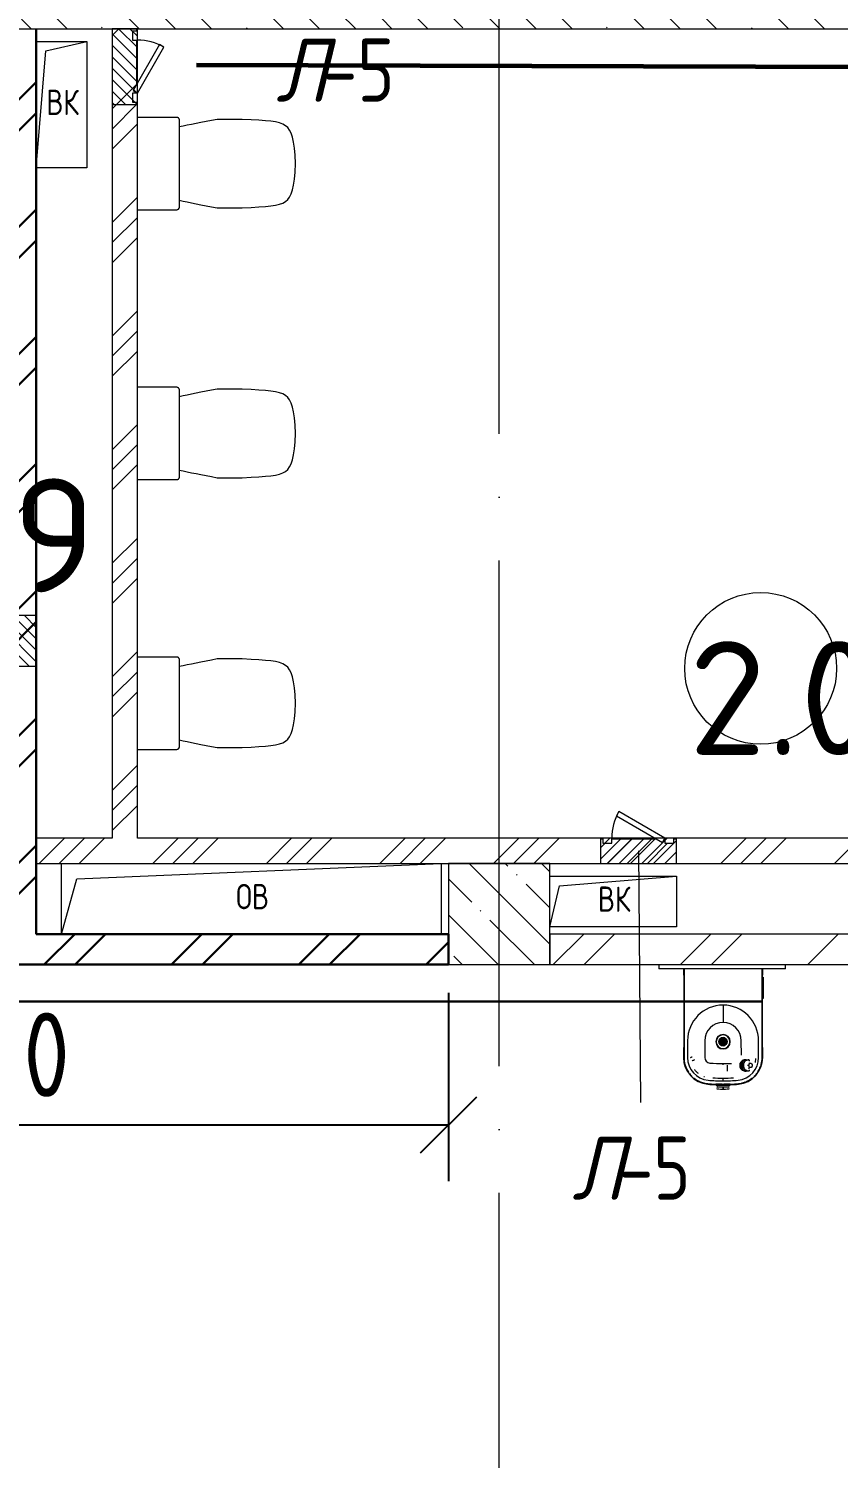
# Model space of a CAD drawing. Header units: millimetres. Extents: x -592259 to 288321, y -552984 to 293768.
# Drawn here: x 15289 to 18489, y -69572 to -63919 of the extents above; entities that cross this region are included whole.
import ezdxf

# ---------------------------------------------------------------- set-up
doc = ezdxf.new("R2010")
doc.units = ezdxf.units.MM
doc.linetypes.add('ADSK_Линия сетки', pattern=[2500, 2000, -250, 0, -250])
doc.layers.get('Defpoints').update_dxf_attribs({"color": 250})
for name, color, linetype, lineweight in [('0) Расчет', 250, 'Continuous', 60), ('0.2) Кирпич', 30, 'Continuous', 30), ('2)Фархверки', 40, 'Continuous', 30), ('4) Штукатурка', 6, 'Continuous', 30), ('4.1) Штук. 3 вып', 6, 'Continuous', 60), ('A-AREA-____-IDEN', 250, 'Continuous', 9), ('A-DETL-GENF-OTLN', 250, 'Continuous', 5), ('A-DOOR-____-IDEN', 250, 'Continuous', 9), ('A-DOOR-____-MCUT', 250, 'Continuous', 5), ('A-DOOR-____-OTLN', 250, 'Continuous', 5), ('A-FLOR-____-OTLN', 250, 'Continuous', 9), ('A-GENM-____-MCUT', 250, 'Continuous', 25), ('A-GENM-____-OTLN', 250, 'Continuous', 9), ('A-GLAZ-____-OTLN', 250, 'Continuous', 5), ('A-WALL-____-MCUT', 250, 'Continuous', 13), ('A-WALL-____-PATT', 250, 'Continuous', 13), ('P-SANR-FIXT-OTLN', 250, 'Continuous', 9), ('S-COLS-____-MCUT', 250, 'Continuous', 25), ('S-COLS-____-OTLN', 250, 'Continuous', 9), ('S-GRID-____-OTLN', 250, 'Continuous', 9)]:
    doc.layers.add(name, color=color, linetype=linetype, lineweight=lineweight)
doc.styles.add('ISOCPEUR', font='isocpeur.ttf', dxfattribs={"width": 0.8, "height": 100})
doc.styles.add('ISOCPEUR_2', font='isocpeur.ttf', dxfattribs={"height": 160})
doc.styles.add('ISOCPEUR_I_1', font='ГОСТ тип А.ttf', dxfattribs={"height": 2500})
doc.styles.get("Standard").update_dxf_attribs({"font": 'ГОСТ тип А.ttf'})
doc.dimstyles.new('А3', dxfattribs={"dimtxt": 333, "dimasz": 222, "dimexe": 222, "dimexo": 111, "dimgap": 111, "dimtad": 1, "dimtoh": 1, "dimdec": 0, "dimrnd": 0.0015, "dimzin": 0, "dimdsep": 46, "dimtxsty": 'Standard', "dimblk": 'OBLIQUE', "dimcen": 0, "dimclrd": 7, "dimclre": 7, "dimclrt": 7, "dimadec": 0, "dimazin": 0, "dimtfac": 1, "dimtdec": 0, "dimtofl": 0, "dimtmove": 0, "dimatfit": 3, "dimfxl": 1, "dimtolj": 1, "dimtzin": 0, "dimarcsym": 0})
pattern_1 = [(45, (-601.3, -122294.8), (-224.5064, 224.5064), []), (45, (-521.92, -122294.8), (0, 449.0128), []), (45, (-680.67, -122294.8), (0, 449.0128), [])]
pattern_2 = [(135, (-601.3, -122294.79), (-142.5612, -142.5612), []), (135, (-458.73, -122294.79), (-142.5612, -142.5612), [252.016, -50.403, 3.353, -47.05])]
pattern_3 = [(45, (125, 0), (-22.6274, 22.6274), [])]

# ---------------------------------------------------------------- blocks, each defined once
blk = doc.blocks.new('SND_Унитаз_Santek_HEO - Santek HEO_ 365х635х785_ выпуск-прямой_ PN4_5_ Х-резьба НР DN15_ К-гл_кон_ П DN100-V8-АР1_Маркировочный план 2 этажа С1')
at = {"layer": 'P-SANR-FIXT-OTLN', "lineweight": 5}
for p, q in [((-175, 423.4), (-175, 325.6)), ((175, 325.6), (175, 423.4)), ((172.5, 175.8), (-172.5, 175.8)), ((-182.5, 165.8), (-182.5, 10)), ((182.5, 10), (182.5, 165.8))]:
    blk.add_line(p, q, dxfattribs=at)
for centre, start, end in [((-172.5, 165.8), 90, 180), ((-172.5, 165.8), 105, 180), ((172.5, 165.8), 0, 90), ((172.5, 165.8), 0, 75)]:
    blk.add_arc(centre, 10, start, end, dxfattribs=at)
for points, knots in [([(0, 634.5), (-96, 631.3), (-168.1, 609.5), (-169.2, 526.5), (-175, 423.4)], [-0.5440111, -0.5440111, -0.5440111, -0.5440111, -0.2757876, 0, 0, 0, 0]), ([(175, 423.4), (169.2, 526.5), (168.1, 609.5), (96, 631.3), (0, 634.5)], [-0.5440111, -0.5440111, -0.5440111, -0.5440111, -0.2682234, 0, 0, 0, 0])]:
    blk.add_open_spline(points, degree=3, knots=knots, dxfattribs=at)
for points in [[(-175, 325.6), (-163, 263.9), (-153.6, 214.5), (-145, 174.9)], [(145, 174.9), (153.6, 214.5), (163, 263.9), (175, 325.6)]]:
    blk.add_open_spline(points, degree=3, dxfattribs=at)
blk = doc.blocks.new('HDF-EBP_BASE - HDF-EBP_BASE-28709428-АР1_Маркировочный план 2 этажа С1')
at = {"layer": 'A-GENM-____-OTLN', "lineweight": 5}
for p, q in [((-254.381, 0), (-254.381, -15.875)), ((247.269, -15.875), (247.269, 0)), ((247.269, -15.875), (-254.381, -15.875))]:
    blk.add_line(p, q, dxfattribs=at)
blk = doc.blocks.new('HDF-EBP_SINK - HDF-EBP_SINK-V12-АР1_Маркировочный план 2 этажа С1')
at = {"layer": 'A-GENM-____-OTLN', "lineweight": 5}
for p, q in [((-156.6, -15.9), (-156.6, -41.3)), ((-156.6, -41.3), (-154.4, -41.3)), ((-154.4, -367.1), (-154.4, -15.9)), ((-154.4, -15.9), (-154.4, -367.1)), ((154.4, -15.9), (154.4, -367.1)), ((154.4, -367.1), (154.4, -15.9)), ((154.4, -41.3), (156.6, -41.3)), ((156.6, -41.3), (156.6, -15.9)), ((-154.4, -326.9), (-156.6, -326.9)), ((-156.6, -326.9), (-156.6, -367.1)), ((-140.4, -300.5), (-140.5, -367)), ((-72.1, -300.6), (-72.2, -367.1)), ((72.2, -358.4), (72.1, -300.6)), ((140.5, -367), (140.4, -300.5)), ((156.6, -326.9), (154.4, -326.9)), ((156.6, -367.1), (156.6, -326.9)), ((67.9, -392.4), (67.9, -390.6)), ((71.6, -383.4), (71.6, -413.5)), ((75, -393.5), (76.5, -393)), ((75, -393.5), (76.5, -393)), ((75, -396.8), (75, -393.5)), ((76.6, -393.5), (76.6, -396.8)), ((77.1, -407.2), (77.1, -388.9)), ((77.2, -388.1), (82.7, -388.1)), ((87.2, -381.6), (80.2, -381.6)), ((94.1, -378), (85.8, -378)), ((93, -376), (102.1, -376)), ((102.5, -376), (102.5, -381.2)), ((128.5, -371), (126.6, -387.1)), ((67.9, -406.3), (67.9, -404.6)), ((72.3, -396.8), (75, -396.8)), ((75, -399.9), (72.3, -399.9)), ((75, -396.8), (76.6, -396.8)), ((75, -403.2), (75, -399.9)), ((76.6, -399.9), (75, -399.9)), ((76.5, -403.7), (75, -403.2)), ((77.7, -404.1), (75, -403.2)), ((76.6, -399.9), (76.6, -403.2)), ((76.6, -403.2), (77.8, -403.6)), ((82.7, -408.8), (77.2, -408.8)), ((78, -396.8), (79.3, -396.8)), ((80.2, -415.3), (87.2, -415.3)), ((94.1, -418.9), (85.8, -418.9)), ((102.1, -421), (93, -421)), ((102.5, -408.7), (102.5, -410.5)), ((102.5, -415.7), (102.5, -420.9)), ((-28.6, -475.3), (-28.6, -473)), ((-3.1, -473), (-28.6, -473)), ((-28.6, -475.3), (-23.1, -475.3)), ((28.6, -475.3), (-28.6, -475.3)), ((-24.6, -484.4), (-23.8, -484.1)), ((24.6, -484.4), (-24.6, -484.4)), ((-23.8, -484.1), (-23.2, -484.1)), ((23.8, -484.1), (-23.8, -484.1)), ((22.2, -477.8), (-22.2, -477.8)), ((22.2, -484.1), (-22.2, -484.1)), ((2.6, -489.7), (-2.6, -489.7)), ((-2.6, -489.7), (2.6, -489.7)), ((2.6, -492), (-2.6, -492)), ((-2.6, -492), (2.6, -492)), ((28.6, -473), (3.1, -473)), ((23.1, -473), (28.6, -473)), ((23.2, -484.1), (23.8, -484.1)), ((23.8, -484.1), (24.6, -484.4)), ((28.6, -473), (28.6, -475.3))]:
    blk.add_line(p, q, dxfattribs=at)
at = {"layer": 'A-GENM-____-OTLN', "lineweight": 5, "flags": 128}
for points in [[(67.3, -398.5), (67.1, -395.3), (67.4, -392.1), (68.1, -389.5)], [(82.7, -376.6), (78.8, -377.9), (75.3, -380), (72.3, -382.6), (69.9, -385.7), (68.1, -389.1)], [(77.5, -386.9), (78.7, -384), (80.2, -381.6)], [(80.2, -381.6), (83, -379.5), (85.8, -378)], [(88.2, -376.2), (85.4, -376.4), (82.7, -376.6)], [(85.8, -378), (88.3, -377.3), (90.9, -376.8)], [(68, -407.2), (67.4, -404.9), (67.1, -401.7), (67.3, -398.5)], [(68.1, -407.8), (69.9, -411.3), (72.3, -414.4), (75.3, -417), (78.8, -419), (82.7, -420.3)], [(80.2, -415.3), (78.7, -412.9), (77.5, -410)], [(85.8, -418.9), (83, -417.4), (80.2, -415.3)], [(82.7, -420.3), (85.4, -420.5), (88.2, -420.7)], [(90.9, -420.1), (88.3, -419.6), (85.8, -418.9)], [(-28.6, -475.3), (-28.2, -475.6), (-27.7, -475.9), (-27.3, -476.1), (-26.9, -476.4), (-26.4, -476.6), (-25.9, -476.8), (-25.5, -477), (-25, -477.2), (-24.5, -477.3), (-24, -477.5), (-23.5, -477.6), (-23, -477.7), (-22.5, -477.7), (-22.2, -477.8)], [(-24.6, -489.5), (-24.6, -489.5), (-24.6, -489.6), (-24.6, -489.6), (-24.6, -489.7), (-24.6, -489.7), (-24.6, -489.7), (-24.6, -489.8), (-24.5, -489.8), (-24.5, -489.9), (-24.5, -489.9), (-24.5, -489.9), (-24.5, -490), (-24.5, -490), (-24.4, -490), (-24.4, -490.1), (-24.4, -490.1), (-24.4, -490.1), (-24.3, -490.2), (-24.3, -490.2), (-24.3, -490.2), (-24.2, -490.2), (-24.2, -490.3), (-24.2, -490.3), (-24.1, -490.3), (-24.1, -490.3), (-24.1, -490.4), (-24, -490.4), (-24, -490.4), (-24, -490.4), (-23.9, -490.4), (-23.9, -490.4), (-23.8, -490.4), (-23.8, -490.5), (-23.8, -490.5), (-23.7, -490.5)], [(-23.7, -490.5), (-16.7, -491.3), (-9.6, -491.8), (-2.6, -492)], [(2.6, -492), (9.7, -491.8), (16.8, -491.3), (23.7, -490.5)], [(22.2, -477.8), (22.7, -477.7), (23.2, -477.6), (23.7, -477.5), (24.2, -477.4), (24.7, -477.3), (25.2, -477.1), (25.7, -476.9), (26.1, -476.7), (26.6, -476.5), (27, -476.3), (27.5, -476), (27.9, -475.8), (28.3, -475.5), (28.6, -475.3)], [(23.7, -490.5), (23.8, -490.5), (23.8, -490.5), (23.9, -490.4), (23.9, -490.4), (23.9, -490.4), (24, -490.4), (24, -490.4), (24, -490.4), (24.1, -490.4), (24.1, -490.3), (24.1, -490.3), (24.2, -490.3), (24.2, -490.3), (24.2, -490.2), (24.3, -490.2), (24.3, -490.2), (24.3, -490.2), (24.4, -490.1), (24.4, -490.1), (24.4, -490.1), (24.4, -490), (24.5, -490), (24.5, -490), (24.5, -489.9), (24.5, -489.9), (24.5, -489.9), (24.5, -489.8), (24.6, -489.8), (24.6, -489.7), (24.6, -489.7), (24.6, -489.7), (24.6, -489.6), (24.6, -489.6), (24.6, -489.5), (24.6, -489.5)]]:
    blk.add_lwpolyline(points, dxfattribs=at)
at = {"layer": 'A-GENM-____-OTLN', "lineweight": 5}
for centre, radius in [((0, -304.7), 16.2), ((0, -304.7), 15.1), ((0, -304.7), 14.3), ((-11.5, -304.7), 2.38), ((-10, -298.9), 2.38), ((-10, -310.5), 2.38), ((-5.9, -304.7), 2.38), ((-5.8, -294.7), 2.38), ((-5.8, -314.7), 2.38), ((-2.8, -299.9), 2.38), ((-2.8, -309.5), 2.38), ((0, -293.2), 2.38), ((0, -316.2), 2.38), ((0, -304.7), 1.68), ((2.8, -299.9), 2.38), ((2.8, -309.5), 2.38), ((5.7, -294.7), 2.38), ((5.7, -314.7), 2.38), ((5.9, -304.7), 2.38), ((10, -298.9), 2.38), ((10, -310.5), 2.38), ((11.5, -304.7), 2.38)]:
    blk.add_circle(centre, radius, dxfattribs=at)
for centre, radius, start, end in [((0.2, -300.6), 140.6, 90.0806, 179.9517), ((-0.2, -300.6), 140.6, 0.0483, 89.9194), ((0.2, -300.6), 72.3, 90.1567, 179.9517), ((0, -304.7), 28.5, 0, 180), ((0, -304.7), 28.5, 0, 180), ((0, -304.7), 27.1, 0, 180), ((-0.2, -300.6), 72.3, 0.0483, 89.8433), ((0, -304.7), 28.5, 180, 360), ((0, -304.7), 28.5, 180, 360), ((0, -304.7), 27.1, 180, 0), ((0, -304.7), 16.2, 0, 180), ((0, -304.7), 16.2, 180, 0), ((0, -304.7), 15.1, 0, 180), ((0, -304.7), 15.1, 0, 180), ((0, -304.7), 15.1, 0, 180), ((0, -304.7), 15.1, 0, 180), ((0, -304.7), 15.1, 180, 360), ((0, -304.7), 15.1, 180, 0), ((0, -304.7), 15.1, 180, 0), ((0, -304.7), 15.1, 180, 0), ((0, -304.7), 14.3, 0, 180), ((0, -304.7), 14.3, 0, 180), ((0, -304.7), 14.3, 0, 180), ((0, -304.7), 14.3, 0, 180), ((0, -304.7), 14.3, 180, 360), ((0, -304.7), 14.3, 180, 0), ((0, -304.7), 14.3, 180, 0), ((0, -304.7), 14.3, 180, 0), ((-11.5, -304.7), 2.38, 360, 180), ((-11.5, -304.7), 2.38, 0, 180), ((-11.5, -304.7), 2.38, 180, 0), ((-11.5, -304.7), 2.38, 180, 360), ((-10, -298.9), 2.38, 0, 180), ((-10, -298.9), 2.38, 0, 180), ((-10, -298.9), 2.38, 180, 0), ((-10, -298.9), 2.38, 180, 360), ((-10, -310.5), 2.38, 0, 180), ((-10, -310.5), 2.38, 360, 180), ((-10, -310.5), 2.38, 180, 0), ((-10, -310.5), 2.38, 180, 0), ((0, -304.7), 11, 90, 270), ((-5.9, -304.7), 2.38, 0, 180), ((-5.9, -304.7), 2.38, 105, 180), ((-5.9, -304.7), 2.38, 180, 0), ((-5.9, -304.7), 2.38, 180, 255), ((-5.8, -294.7), 2.38, 0, 180), ((-5.8, -294.7), 2.38, 0, 180), ((-5.8, -294.7), 2.38, 180, 0), ((-5.8, -294.7), 2.38, 180, 360), ((-5.8, -314.7), 2.38, 0, 180), ((-5.8, -314.7), 2.38, 0, 180), ((-5.8, -314.7), 2.38, 180, 0), ((-5.8, -314.7), 2.38, 180, 0), ((-5.9, -304.7), 2.38, 0, 90), ((-5.9, -304.7), 2.38, 270, 0), ((-2.8, -299.9), 2.38, 0, 180), ((-2.8, -299.9), 2.38, 0, 180), ((-2.8, -299.9), 2.38, 180, 0), ((-2.8, -309.5), 2.38, 0, 180), ((-2.8, -309.5), 2.38, 180, 0), ((-2.8, -309.5), 2.38, 180, 0), ((-2.8, -299.9), 2.38, 195, 0), ((-2.8, -309.5), 2.38, 0, 165), ((0, -293.2), 2.38, 0, 180), ((0, -293.2), 2.38, 0, 180), ((0, -293.2), 2.38, 180, 0), ((0, -293.2), 2.38, 180, 255), ((0, -316.2), 2.38, 0, 180), ((0, -316.2), 2.38, 105, 180), ((0, -316.2), 2.38, 180, 0), ((0, -316.2), 2.38, 180, 0), ((0, -304.7), 1.68, 0, 180), ((0, -304.7), 1.68, 0, 180), ((0, -304.7), 1.68, 180, 0), ((0, -304.7), 1.68, 180, 0), ((0, -304.7), 11, 270, 90), ((2.8, -299.9), 2.38, 0, 180), ((2.8, -299.9), 2.38, 360, 180), ((2.8, -299.9), 2.38, 180, 0), ((2.8, -299.9), 2.38, 180, 345), ((2.8, -309.5), 2.38, 0, 180), ((2.8, -309.5), 2.38, 15, 180), ((2.8, -309.5), 2.38, 180, 0), ((2.8, -309.5), 2.38, 180, 0), ((0, -293.2), 2.38, 285, 0), ((0, -316.2), 2.38, 0, 75), ((5.7, -294.7), 2.38, 0, 180), ((5.7, -294.7), 2.38, 360, 180), ((5.7, -294.7), 2.38, 180, 0), ((5.7, -294.7), 2.38, 180, 0), ((5.7, -314.7), 2.38, 0, 180), ((5.7, -314.7), 2.38, 0, 180), ((5.7, -314.7), 2.38, 180, 0), ((5.7, -314.7), 2.38, 180, 0), ((5.9, -304.7), 2.38, 90.0554, 180), ((5.9, -304.7), 2.38, 0, 180), ((5.9, -304.7), 2.38, 90, 180), ((5.9, -304.7), 2.38, 180, 0), ((5.9, -304.7), 2.38, 180, 270), ((5.9, -304.7), 2.38, 0, 75), ((5.9, -304.7), 2.38, 285, 0), ((10, -298.9), 2.38, 0, 180), ((10, -298.9), 2.38, 0, 180), ((10, -298.9), 2.38, 180, 0), ((10, -298.9), 2.38, 180, 360), ((10, -310.5), 2.38, 0, 180), ((10, -310.5), 2.38, 360, 180), ((10, -310.5), 2.38, 180, 0), ((10, -310.5), 2.38, 180, 0), ((11.5, -304.7), 2.38, 0, 180), ((11.5, -304.7), 2.38, 0, 180), ((11.5, -304.7), 2.38, 180, 0), ((11.5, -304.7), 2.38, 180, 0), ((-50.8, -367.1), 105.8, 180, 264.535), ((-50.8, -367.1), 103.6, 180, 213.814), ((-50.8, -367.1), 103.6, 180, 195.4934), ((-50.3, -367.1), 90.2, 179.9517, 264.2224), ((-50.3, -367.1), 21.9, 179.9517, 264.2224), ((-4.3, 87.2), 478.5, 264.2224, 270.5192), ((4.3, 87.2), 478.5, 269.4808, 273.4686), ((50.3, -367.1), 90.2, 275.7776, 0.0483), ((50.8, -367.1), 105.8, 275.465, 360), ((94.7, -398.5), 13.1, 37.513, 57.2889), ((50.8, -367.1), 103.6, 326.186, 0), ((50.8, -367.1), 103.6, 344.5066, 360), ((-50.8, -367.1), 103.6, 200.6535, 211.4163), ((-50.8, -367.1), 103.6, 217.8768, 226.8402), ((-50.8, -367.1), 103.6, 230.721, 264.535), ((-50.7, -367), 78.7, 217.0387, 219.2483), ((-50.8, -367.1), 103.6, 233.1187, 243.8815), ((-50.4, -367.7), 78.4, 220.2117, 232.1223), ((-50.4, -367.7), 78.4, 251.32, 252.7791), ((0.1, 182.5), 631, 266.2538, 273.6897), ((50.8, -367.1), 103.6, 275.465, 309.279), ((50.8, -367.1), 103.6, 296.1185, 306.8813), ((94.7, -398.5), 4.73, 345.7649, 26.4947), ((94.7, -398.5), 13.1, 305.7005, 322.487), ((95.2, -398.5), 17.2, 329.6559, 330), ((50.8, -367.1), 103.6, 313.3418, 322.3052), ((50.8, -367.1), 103.6, 328.5837, 339.3465), ((-50.8, -367.1), 103.6, 248.5711, 264.535), ((0, 163.9), 639.2, 264.535, 267.5504), ((0, 163.9), 637, 264.535, 270), ((0, 163.9), 637, 264.535, 270), ((-4.3, 87.2), 546.8, 264.2224, 270.4544), ((0, 163.9), 639.2, 267.6208, 267.7358), ((0, 163.9), 639.2, 267.8004, 267.927), ((4.3, 87.2), 546.8, 269.5456, 275.7776), ((0, 163.9), 637, 270, 275.465), ((0, 163.9), 637, 270, 275.465), ((0, 163.9), 639.2, 272.515, 275.465), ((50.8, -367.1), 103.6, 275.465, 290.9584)]:
    blk.add_arc(centre, radius, start, end, dxfattribs=at)
for centre, major_axis, start_param, end_param in [((75.8, -398.3), (0, 5), 0.221966, 1.262588), ((75.8, -398.3), (0, 5), 5.020598, 5.432897), ((75.8, -398.3), (0, 5), 1.879005, 2.919627), ((78.8, -398.3), (0, 5.94), 1.312399, 1.570796), ((78.8, -398.3), (0, 5.94), 1.570796, 1.829193), ((75.8, -398.3), (0, 5), 3.357204, 4.367651)]:
    blk.add_ellipse(centre, major_axis=major_axis, ratio=0.731354, start_param=start_param, end_param=end_param, dxfattribs=at)
for points, knots in [([(0, -160), (0, -160.8), (0, -162.5), (0, -165), (0, -167.3), (0, -169.2), (0, -170.8), (0, -172), (0, -172.7), (0, -173.2), (0, -173.6), (0, -174.4), (0, -175.8), (0, -178.5), (0, -182.4), (0, -185.8), (0, -188.6), (0, -190.8), (0, -193.1), (0, -195.3), (0, -197.5), (0, -199.7), (0, -202), (0, -205.1), (0, -209), (0, -213.7), (0, -220), (0, -225), (0, -228.3)], [-1, -1, -1, -1, -0.972222, -0.944444, -0.916667, -0.888889, -0.861111, -0.833333, -0.805556, -0.777778, -0.75, -0.722222, -0.666667, -0.611111, -0.555556, -0.5, -0.472222, -0.444444, -0.416667, -0.388889, -0.361111, -0.333333, -0.305556, -0.277778, -0.222222, -0.166667, -0.111111, 0, 0, 0, 0]), ([(-128.6, -367.4), (-128.2, -367.2), (-127.4, -366.7), (-126.2, -366), (-124.8, -365.1), (-123.5, -364.3), (-123.2, -364.1), (-123.2, -364.1)], [-1, -1, -1, -1, -0.857143, -0.714286, -0.571429, -0.285714, 0, 0, 0, 0]), ([(-121.6, -380), (-121, -379.6), (-119.7, -378.9), (-117.9, -377.9), (-116.7, -377.3), (-116.3, -377), (-116.2, -377)], [-1, -1, -1, -1, -0.7857143, -0.5714286, -0.2857143, -0.1428571, -0.1428571, -0.1428571, -0.1428571]), ([(-116.1, -376.9), (-116.1, -376.9), (-115.6, -376.6), (-113.6, -375.6), (-111.8, -374.5)], [-1, -1, -1, -1, -0.8571429, -0.5714286, -0.5714286, -0.5714286, -0.5714286]), ([(68.1, -389.1), (68.1, -389.3), (68, -389.5), (68, -389.9), (68, -390.1), (67.9, -390.4), (67.9, -390.7), (68, -391), (68, -391.2)], [0, 0, 0, 0, 0.1, 0.15, 0.2, 0.25, 0.3, 0.4, 0.4, 0.4, 0.4]), ([(77.2, -408.8), (77.1, -408.1), (77.2, -406.7), (77.5, -404.8), (77.8, -403.5), (78, -402.7), (78.1, -402.1), (78.2, -401.5), (78.4, -400.9), (78.5, -400.3), (78.6, -399.7), (78.6, -399.1), (78.6, -398.5), (78.6, -397.8), (78.6, -397.2), (78.5, -396.6), (78.4, -396), (78.2, -395.4), (78.1, -394.8), (78, -394.2), (77.8, -393.5), (77.5, -392.1), (77.2, -390.2), (77.1, -388.8), (77.2, -388.1)], [0, 0, 0, 0, 0.111111, 0.222222, 0.277778, 0.305556, 0.333333, 0.361111, 0.388889, 0.416667, 0.444444, 0.472222, 0.5, 0.527778, 0.555556, 0.583333, 0.611111, 0.638889, 0.666667, 0.694444, 0.722222, 0.777778, 0.888889, 1, 1, 1, 1]), ([(82.7, -388.1), (82.1, -389.3), (81.2, -391.9), (80.5, -395.8), (80.4, -399), (80.6, -401.3), (80.8, -402.9), (81.2, -404.5), (81.7, -406.5), (82.3, -407.9), (82.7, -408.8)], [0, 0, 0, 0, 0.2, 0.4, 0.55, 0.625, 0.7, 0.775, 0.85, 1, 1, 1, 1]), ([(94.3, -376.6), (95.7, -376.5), (98.2, -376.3), (100.8, -376), (102.2, -375.9), (102.5, -376), (102.5, -376)], [0, 0, 0, 0, 0.1666667, 0.3333333, 0.5, 0.6188068, 0.6188068, 0.6188068, 0.6188068]), ([(105, -406.4), (104.7, -406.3), (104.2, -405.8), (103.7, -404.9), (103.4, -404.2), (103.2, -403.7), (103.1, -403.3), (103, -402.9), (102.8, -402.3), (102.7, -401.6), (102.6, -401), (102.5, -400.5), (102.5, -399.9), (102.4, -399.2), (102.4, -398.4), (102.4, -397.7), (102.5, -397.1), (102.5, -396.6), (102.6, -395.7), (102.8, -394.9), (102.9, -394.4)], [-1, -1, -1, -1, -0.8, -0.7, -0.65, -0.6, -0.575, -0.55, -0.5, -0.45, -0.4, -0.375, -0.35, -0.3, -0.25, -0.2, -0.175, -0.15, -0.1, 0, 0, 0, 0]), ([(111, -390.3), (111.3, -390.4), (111.7, -390.6), (112.1, -391), (112.4, -391.2), (112.5, -391.3), (112.6, -391.4), (112.7, -391.5), (112.8, -391.6), (113, -391.8), (113.3, -392.2), (113.6, -392.6), (113.8, -393), (113.9, -393.3), (113.9, -393.5), (114, -393.7), (114.1, -394.1), (114.2, -394.5), (114.4, -395.2), (114.6, -396.1), (114.7, -397.1), (114.8, -397.9), (114.8, -398.3), (114.9, -398.6), (114.8, -398.9), (114.8, -399.4), (114.7, -400.1), (114.6, -401), (114.4, -401.9), (114.2, -402.5), (114.1, -402.9), (114, -403.2), (113.9, -403.4), (113.9, -403.5), (113.8, -403.7), (113.7, -404), (113.6, -404.3), (113.3, -404.8), (113, -405.1), (112.8, -405.3), (112.6, -405.4), (112.5, -405.6), (112.4, -405.7), (112.1, -406), (111.8, -406.2), (111.4, -406.4), (110.8, -406.7), (110.1, -406.9), (108.9, -407.1), (107.2, -407), (105.8, -406.7), (105, -406.4)], [-1, -1, -1, -1, -0.944444, -0.916667, -0.902778, -0.895833, -0.888889, -0.881944, -0.875, -0.861111, -0.833333, -0.805556, -0.791667, -0.784722, -0.777778, -0.770833, -0.763889, -0.75, -0.736111, -0.722222, -0.694444, -0.680556, -0.673611, -0.666667, -0.659722, -0.652778, -0.638889, -0.611111, -0.597222, -0.583333, -0.569444, -0.5625, -0.559028, -0.555556, -0.548611, -0.541667, -0.527778, -0.5, -0.472222, -0.458333, -0.451389, -0.444444, -0.430556, -0.416667, -0.388889, -0.361111, -0.333333, -0.277778, -0.222222, -0.111111, 0, 0, 0, 0]), ([(0, -459.6), (0, -458.7), (0, -457), (0, -454.6), (0, -452.3), (0, -450.4), (0, -449.1), (0, -448.5), (0, -448.4)], [-1, -1, -1, -1, -0.9722222, -0.9444444, -0.9166667, -0.8888889, -0.8611111, -0.852685, -0.852685, -0.852685, -0.852685]), ([(17.9, -414.5), (17.9, -414.5), (17.9, -413.9), (17.9, -410.9), (17.9, -406.2), (17.9, -401.9), (18, -398.8), (18, -397.1)], [-1, -1, -1, -1, -0.8571429, -0.5714286, -0.4285714, -0.2857143, -0.1428571, -0.1428571, -0.1428571, -0.1428571]), ([(17.9, -420.8), (17.9, -420.1), (17.9, -418.7), (17.9, -416.6), (17.9, -415.2), (17.9, -414.7), (17.9, -414.6)], [-1, -1, -1, -1, -0.7857143, -0.5714286, -0.2857143, -0.1428571, -0.1428571, -0.1428571, -0.1428571]), ([(68, -405.8), (68, -405.9), (67.9, -406.2), (67.9, -406.5), (68, -406.8), (68, -407), (68, -407.4), (68.1, -407.6), (68.1, -407.8)], [0.6, 0.6, 0.6, 0.6, 0.7, 0.75, 0.8, 0.85, 0.9, 1, 1, 1, 1]), ([(102.4, -420.9), (102.4, -421), (101.5, -421), (98.2, -420.7), (95.7, -420.4), (94.3, -420.3)], [0.3811932, 0.3811932, 0.3811932, 0.3811932, 0.6666667, 0.8333333, 1, 1, 1, 1])]:
    blk.add_open_spline(points, degree=3, knots=knots, dxfattribs=at)
for points in [[(-123.2, -364.1), (-123.2, -364.1), (-123, -364), (-122.7, -363.8)], [(0, -395.6), (0, -394.2), (0, -392.7), (0, -391.3)], [(77.2, -388.1), (77.2, -387.9), (77.3, -387.5), (77.4, -387.1), (77.5, -386.9)], [(87.2, -381.6), (86.4, -382.5), (84.8, -384.4), (83.4, -386.8), (82.7, -388.1)], [(94.1, -378), (93, -378.4), (90.7, -379.4), (88.4, -380.8), (87.2, -381.6)], [(91.2, -376), (90.4, -376.1), (89.3, -376.2), (88.2, -376.2)], [(90.9, -376.8), (91.7, -376.6), (93.1, -376.3), (93.6, -376.1), (93.6, -376.1)], [(93.6, -376.8), (93.9, -376.7), (94.1, -376.7), (94.3, -376.6)], [(99.3, -376.8), (98.5, -377), (96.8, -377.3), (95, -377.8), (94.1, -378)], [(102.4, -376.1), (102.2, -376.2), (101.1, -376.5), (99.3, -376.8)], [(102.9, -394.4), (103.2, -393.3), (103.8, -391.5), (104.6, -390.7), (105, -390.5)], [(105, -390.5), (106.2, -390.1), (108.3, -389.7), (110.1, -390), (111, -390.3)], [(77.5, -410), (77.4, -409.8), (77.3, -409.5), (77.2, -409), (77.2, -408.8)], [(82.7, -408.8), (83.4, -410.1), (84.8, -412.5), (86.4, -414.5), (87.2, -415.3)], [(87.2, -415.3), (88.4, -416.1), (90.7, -417.5), (93, -418.5), (94.1, -418.9)], [(88.2, -420.7), (89.3, -420.8), (90.4, -420.8), (91.2, -420.9)], [(93.6, -420.8), (93.6, -420.8), (93.1, -420.6), (91.7, -420.3), (90.9, -420.1)], [(94.3, -420.3), (94.1, -420.3), (93.9, -420.2), (93.6, -420.1)], [(94.1, -418.9), (95, -419.2), (96.8, -419.6), (98.5, -419.9), (99.3, -420.1)], [(99.3, -420.1), (100.2, -420.3), (101.6, -420.6), (102.3, -420.8), (102.4, -420.8)], [(102.4, -409.9), (102.4, -409.6), (102.4, -409.3), (102.3, -409.1)]]:
    blk.add_open_spline(points, degree=3, dxfattribs=at)
blk = doc.blocks.new('Elkay_logo - Elkay_logo-28709096-АР1_Маркировочный план 2 этажа С1')
at = {"layer": 'A-GENM-____-OTLN', "lineweight": 5}
for p, q in [((58753.4, 54625), (58757.3, 54625)), ((58757.3, 54624.2), (58757.3, 54625)), ((58757.3, 54625), (58757.3, 54624.2)), ((58757.3, 54624.2), (58757.3, 54541.7)), ((58757.3, 54623.2), (58758.1, 54623.2)), ((58758.1, 54623.2), (58758.1, 54542.7)), ((58757.3, 54540.9), (58753.4, 54540.9)), ((58757.3, 54542.7), (58758.1, 54542.7)), ((58757.3, 54541.7), (58757.3, 54540.9)), ((58757.3, 54540.9), (58757.3, 54541.7))]:
    blk.add_line(p, q, dxfattribs=at)
blk = doc.blocks.new('_Wn_-As_OpeningMEP_floor__Rectangular - _Wn_-As_OpeningMEP_floor__Rectangular-32466867-АР1_Маркировочный план 2 этажа С1')
at = {"layer": 'A-DETL-GENF-OTLN'}
for p, q in [((-688.9, 128.9), (750, 190)), ((-750, -90), (-688.9, 128.9))]:
    blk.add_line(p, q, dxfattribs=at)
blk = doc.blocks.new('_Wn_-As_OpeningMEP_floor__Rectangular - _Wn_-As_OpeningMEP_floor__Rectangular-32466869-АР1_Маркировочный план 2 этажа С1')
at = {"layer": 'A-DETL-GENF-OTLN'}
for p, q in [((-212.3, 112.2), (250, 150)), ((-250, -50), (-212.3, 112.2))]:
    blk.add_line(p, q, dxfattribs=at)
blk = doc.blocks.new('_Wn_-As_OpeningMEP_floor__Rectangular - _Wn_-As_OpeningMEP_floor__Rectangular-32466846-АР1_Маркировочный план 2 этажа С1')
at = {"layer": 'A-DETL-GENF-OTLN'}
for p, q in [((-62.2, 262.2), (100, 300)), ((-100, -200), (-62.2, 262.2))]:
    blk.add_line(p, q, dxfattribs=at)
blk = doc.blocks.new('АР_Люк - ЛРС_ВК_300х400_внутренний_RAL 9003-42734016-АР1_Маркировочный план 2 этажа С1')
at = {"layer": 'A-DOOR-____-OTLN'}
h = blk.add_hatch(dxfattribs=at)
h.set_pattern_fill('FP_53', color=256, style=0, pattern_type=2)
h.set_pattern_definition(pattern_3)
h.paths.add_polyline_path([(275, 50), (-25, 50), (-25, -50), (275, -50)])
at = {"layer": 'A-DETL-GENF-OTLN'}
for p, q in [((275, 50), (-25, 50)), ((-25, 50), (-25, -50)), ((275, -50), (275, 50)), ((-25, -50), (275, -50))]:
    blk.add_line(p, q, dxfattribs=at)
at = {"layer": 'A-DOOR-____-MCUT', "lineweight": 5}
for p, q in [((48.1, 155), (38.1, 137.7)), ((38.1, 137.7), (220, 32.7)), ((230, 50), (48.1, 155)), ((20, 50), (-15, 50)), ((-15, 50), (-15, 30)), ((-15, 30), (20, 30)), ((20, 30), (20, 50)), ((220, 32.7), (230, 50)), ((265, 50), (230, 50)), ((230, 50), (230, 30)), ((230, 30), (265, 30)), ((265, 30), (265, 50))]:
    blk.add_line(p, q, dxfattribs=at)
blk.add_arc((230, 50), 210, 150, 180, dxfattribs=at)
at = {"layer": 'A-DOOR-____-OTLN'}
blk.add_line((230, 50), (48.1, 155), dxfattribs=at)
blk = doc.blocks.new('ASML_АР_Отделка Люка - ВО Отделка люков_Грунтовка 0_Шпатлевка 0_Окраска 0_0-42467640-АР1_Маркировочный план 2 этажа С1')
at = {"layer": 'A-GENM-____-MCUT', "lineweight": 5}
for p, q in [((-140, 3), (-150, 3)), ((-150, 3), (-150, 0)), ((65, 3), (-105, 3)), ((150, 3), (140, 3)), ((150, 0), (150, 3)), ((-150, 0), (-140, 0)), ((-105, 0), (70.2, 0)), ((103.3, 0), (105, 0)), ((140, 0), (150, 0))]:
    blk.add_line(p, q, dxfattribs=at)
blk = doc.blocks.new('АР_Люк - ЛРС_ВК_200х200_внутренний_RAL 9006-42737346-АР1_Маркировочный план 2 этажа С1')
at = {"layer": 'A-DOOR-____-OTLN'}
h = blk.add_hatch(dxfattribs=at)
h.set_pattern_fill('FP_53', color=256, style=0, pattern_type=2)
h.set_pattern_definition(pattern_3)
h.paths.add_polyline_path([(25, -60), (225, -60), (225, 60), (25, 60)])
at = {"layer": 'A-DETL-GENF-OTLN'}
for p, q in [((225, 60), (25, 60)), ((25, 60), (25, -60)), ((225, -60), (225, 60)), ((25, -60), (225, -60))]:
    blk.add_line(p, q, dxfattribs=at)
at = {"layer": 'A-DOOR-____-MCUT', "lineweight": 5}
for p, q in [((84.7, 115), (74.7, 97.7)), ((180, 60), (84.7, 115)), ((70, 60), (35, 60)), ((35, 60), (35, 40)), ((70, 40), (70, 60)), ((74.7, 97.7), (170, 42.7)), ((170, 42.7), (180, 60)), ((215, 60), (180, 60)), ((180, 60), (180, 40)), ((215, 40), (215, 60)), ((35, 40), (70, 40)), ((180, 40), (215, 40))]:
    blk.add_line(p, q, dxfattribs=at)
blk.add_arc((180, 60), 110, 150, 180, dxfattribs=at)
at = {"layer": 'A-DOOR-____-OTLN'}
blk.add_line((180, 60), (84.7, 115), dxfattribs=at)
blk = doc.blocks.new('AAR_СКБ_Марка_Помещения_мал - Номер-28977439-АР1_Маркировочный план 2 этажа С1')
at = {"layer": 'A-AREA-____-IDEN'}
blk.add_circle((-0.028, 0), 3, dxfattribs=at)
blk = doc.blocks.new('_Oblique')
at = {"color": 0, "linetype": 'ByBlock', "lineweight": -2}
blk.add_line((-0.5, -0.5), (0.5, 0.5), dxfattribs=at)
blk = doc.blocks.new('*D5450')
at = {"layer": '0) Расчет', "color": 7, "lineweight": -2, "transparency": 16777216}
for p, q in [((13198.7, -67730.8), (13198.7, -68475.3)), ((16948.7, -67730.8), (16948.7, -68475.3)), ((13198.7, -68253.3), (16948.7, -68253.3))]:
    blk.add_line(p, q, dxfattribs=at)
at = {"layer": 'Defpoints', "color": 0, "transparency": 16777216}
for p in [(13198.7, -67619.8), (16948.7, -67619.8), (16948.7, -68253.3)]:
    blk.add_point(p, dxfattribs=at)
at = {"layer": '0) Расчет', "color": 7, "lineweight": -2, "transparency": 16777216, "xscale": 222, "yscale": 222, "zscale": 222, "rotation": 180}
blk.add_blockref('_Oblique', (13198.7, -68253.3), dxfattribs=at)
at = {"layer": '0) Расчет', "color": 7, "lineweight": -2, "transparency": 16777216, "xscale": 222, "yscale": 222, "zscale": 222}
blk.add_blockref('_Oblique', (16948.7, -68253.3), dxfattribs=at)
at = {"layer": '0) Расчет', "color": 7, "transparency": 16777216, "insert": (15073.7, -67975.8), "char_height": 333, "attachment_point": 5}
blk.add_mtext('\\A1;3750', dxfattribs=at)

msp = doc.modelspace()

# ---------------------------------------------------------------- hatches: boundary and pattern name
at = {"layer": '0.2) Кирпич'}
h = msp.add_hatch(dxfattribs=at)
h.set_pattern_fill('FP_4', color=256, style=0, pattern_type=2)
h.set_pattern_definition([(45, (-601.3, -122294.8), (-251.4472, 251.4472), []), (45, (-601.3, -121913.8), (-251.4472, 251.4472), [])])
h.paths.add_polyline_path([(15198.6859, -67499.7878), (15318.6859, -67499.7878), (15318.6859, -63919.7883), (15198.6859, -63919.7883), (15198.6859, -66249.7878), (15218.6859, -66249.7878), (15218.6859, -66284.7878), (15198.6859, -66284.7878), (15216.0064, -66294.7878), (15198.6859, -66324.7878), (15198.6859, -66394.7878), (15218.6859, -66394.7878), (15218.6859, -66429.7878), (15198.6859, -66429.7878), (15198.6859, -67271.1243)])
at = {"layer": 'A-WALL-____-PATT', "lineweight": 15, "true_color": 0x000000}
h = msp.add_hatch(dxfattribs=at)
h.set_pattern_fill('FP_23', color=18, style=0, pattern_type=2)
h.set_pattern_definition(pattern_2)
h.paths.add_polyline_path([(22043.7078, -63919.7883), (22043.7078, -63719.7883), (21303.6859, -63719.7883), (21303.6859, -63919.7883), (21798.7078, -63919.7883)])
h.paths.add_polyline_path([(20403.6859, -63919.7883), (20403.6859, -63719.7883), (13198.7456, -63719.7883), (13198.7456, -63919.7883), (19906.1566, -63919.7883)])
h = msp.add_hatch(dxfattribs=at)
h.set_pattern_fill('FP_7', color=18, style=0, pattern_type=2)
h.set_pattern_definition(pattern_1)
h.paths.add_polyline_path([(15718.7078, -67119.7878), (15718.7078, -64219.7275), (15715.7078, -64219.7275), (15715.3745, -64209.7275), (15698.7078, -64209.7275), (15698.7078, -64174.7275), (15715.7078, -64174.7275), (15715.7078, -64172.9955), (15701.3873, -64164.7275), (15715.7078, -64139.9237), (15715.7078, -63964.7275), (15698.7078, -63964.7275), (15698.7078, -63929.7275), (15715.7078, -63929.7275), (15715.7078, -63919.7275), (15618.7078, -63919.7275), (15618.7078, -67119.7878)])
h = msp.add_hatch(dxfattribs=at)
h.set_pattern_fill('FP_7', color=18, style=0, pattern_type=2)
h.set_pattern_definition(pattern_1)
h.paths.add_polyline_path([(20378.7078, -67219.7878), (20378.7078, -67119.7878), (19738.7078, -67119.7878), (19738.7078, -67139.7878), (19703.7078, -67139.7878), (19703.7078, -67119.7878), (19693.7078, -67137.1083), (19663.7078, -67119.7878), (19593.7078, -67119.7878), (19593.7078, -67139.7878), (19558.7078, -67139.7878), (19558.7078, -67119.7878), (17848.7078, -67119.7878), (17848.7078, -67122.7878), (17838.7078, -67122.7878), (17838.7078, -67139.7878), (17803.7078, -67139.7878), (17803.7078, -67122.7878), (17801.9758, -67122.7878), (17793.7078, -67137.1083), (17768.904, -67122.7878), (17593.7078, -67122.7878), (17593.7078, -67139.7878), (17558.7078, -67139.7878), (17557.7078, -67122.7878), (17548.7078, -67122.7878), (17548.7078, -67119.7878), (15318.6859, -67119.7878), (15318.6859, -67219.7878), (19906.1566, -67219.7878)])
at = {"layer": 'S-COLS-____-OTLN', "lineweight": 5, "true_color": 0x000000}
h = msp.add_hatch(dxfattribs=at)
h.set_pattern_fill('FP_23', color=18, style=0, pattern_type=2)
h.set_pattern_definition(pattern_2)
h.paths.add_polyline_path([(16948.7078, -67619.7878), (17348.7078, -67619.7878), (17348.7078, -67219.7878), (16948.7078, -67219.7878), (16948.7078, -67499.7878)])

# ---------------------------------------------------------------- linework, layer by layer
at = {"layer": '0.2) Кирпич'}
for p, q in [((15318.6859, -67119.7878), (15318.6859, -63919.7883)), ((15318.6859, -67119.7878), (15318.6859, -67219.7878)), ((15318.6859, -67499.7878), (15318.6859, -67219.7878)), ((16948.7078, -67499.7878), (15318.6859, -67499.7878)), ((16948.7078, -67619.7878), (16948.7078, -67499.7878)), ((16948.7078, -67499.7878), (16948.7078, -67619.7878)), ((15188.7456, -67619.7878), (16948.7078, -67619.7878))]:
    msp.add_line(p, q, dxfattribs=at)
at = {"layer": '0.2) Кирпич', "linetype": 'Continuous'}
for p, q in [((15350.844, -67619.7878), (15470.844, -67499.7878)), ((15472.7384, -67619.7878), (15592.7384, -67499.7878)), ((15853.7384, -67619.7878), (15973.7384, -67499.7878)), ((15975.6327, -67619.7878), (16095.6327, -67499.7878)), ((16356.6327, -67619.7878), (16476.6327, -67499.7878)), ((16478.5271, -67619.7878), (16598.5271, -67499.7878)), ((16859.5271, -67619.7878), (16948.7078, -67530.607))]:
    msp.add_line(p, q, dxfattribs=at)
at = {"layer": '4) Штукатурка'}
msp.add_line((12774.8408, -67765.7776), (18187.7507, -67765.7776), dxfattribs=at)
at = {"layer": '4.1) Штук. 3 вып'}
msp.add_lwpolyline([(15952.5916, -64063.1817), (21253.6483, -64078.5402), (21253.2845, -64204.0953)], dxfattribs=at)
at = {"layer": 'A-DOOR-____-IDEN', "color": 18, "true_color": 0x000000}
msp.add_line((17698.7078, -67169.7878), (17707.1788, -68165.2642), dxfattribs=at)
at = {"layer": 'A-FLOR-____-OTLN', "color": 18, "lineweight": 5, "true_color": 0x000000}
for p, q in [((15318.6859, -63969.7878), (15518.6859, -63969.7878)), ((15518.6859, -63969.7878), (15518.6859, -64469.7878)), ((15518.6859, -64469.7878), (15318.6859, -64469.7878)), ((15418.7075, -67499.7878), (15418.7075, -67219.7878)), ((16918.7078, -67219.7878), (16918.7078, -67499.7878)), ((17348.7078, -67269.7872), (17848.7078, -67269.7872)), ((17848.7078, -67269.7872), (17848.7078, -67469.7872)), ((17848.7078, -67469.7872), (17348.7078, -67469.7872))]:
    msp.add_line(p, q, dxfattribs=at)
at = {"layer": 'A-WALL-____-MCUT', "color": 18, "lineweight": 15, "true_color": 0x000000}
for p, q in [((13198.7456, -63919.7883), (15715.7078, -63919.7883)), ((15618.7078, -63919.7275), (15618.7078, -67119.7878)), ((15715.7078, -63919.7275), (15618.7078, -63919.7275)), ((15718.7078, -63919.7883), (20403.6859, -63919.7883)), ((15718.7078, -67119.7878), (15718.7078, -64219.7275)), ((15618.7078, -67119.7878), (15318.6859, -67119.7878)), ((17548.7078, -67119.7878), (15718.7078, -67119.7878)), ((19558.7078, -67119.7878), (17848.7078, -67119.7878)), ((15318.6859, -67219.7878), (19748.7078, -67219.7878)), ((19748.7078, -67499.7878), (17348.7078, -67499.7878)), ((17348.7078, -67499.7878), (17348.7078, -67619.7878)), ((17348.7078, -67619.7878), (21798.7078, -67619.7878))]:
    msp.add_line(p, q, dxfattribs=at)
at = {"layer": 'A-WALL-____-PATT', "color": 18, "linetype": 'Continuous', "lineweight": 15, "true_color": 0x000000}
for p, q in [((17362.4214, -67619.7878), (17482.4214, -67499.7878)), ((17484.3157, -67619.7878), (17604.3157, -67499.7878)), ((17865.3157, -67619.7878), (17985.3157, -67499.7878)), ((17987.2101, -67619.7878), (18107.2101, -67499.7878)), ((18368.2101, -67619.7878), (18488.2101, -67499.7878))]:
    msp.add_line(p, q, dxfattribs=at)
at = {"layer": 'S-COLS-____-MCUT', "color": 18, "lineweight": 5, "true_color": 0x000000}
for p, q in [((17348.7078, -67219.7878), (16948.7078, -67219.7878)), ((16948.7078, -67219.7878), (16948.7078, -67499.7878)), ((17348.7078, -67499.7878), (17348.7078, -67219.7878)), ((16948.7078, -67619.7878), (17348.7078, -67619.7878))]:
    msp.add_line(p, q, dxfattribs=at)
at = {"layer": 'S-COLS-____-OTLN', "color": 18, "lineweight": 5, "true_color": 0x000000}
msp.add_line((17348.7078, -67619.7878), (17348.7078, -67499.7878), dxfattribs=at)
at = {"layer": 'S-GRID-____-OTLN', "color": 18, "linetype": 'ADSK_Линия сетки', "true_color": 0x000000}
for p, q in [((17148.7078, -83022.3092), (17148.7078, -61092.7832)), ((-4170.8434, -63919.7878), (72672.5335, -63919.7878)), ((-4170.8434, -67619.7878), (72672.5335, -67619.7878))]:
    msp.add_line(p, q, dxfattribs=at)

# ---------------------------------------------------------------- block references
at = {"layer": 'A-AREA-____-IDEN', "color": 18, "true_color": 0x000000, "xscale": 99.99999999999993, "yscale": 99.99999999999993, "zscale": 99.99999999999993}
msp.add_blockref('AAR_СКБ_Марка_Помещения_мал - Номер-28977439-АР1_Маркировочный план 2 этажа С1', (18184.7781, -66448.5888), dxfattribs=at)
at = {"layer": 'A-DOOR-____-OTLN', "color": 18, "true_color": 0x000000}
for name, p, rotation in [('АР_Люк - ЛРС_ВК_300х400_внутренний_RAL 9003-42734016-АР1_Маркировочный план 2 этажа С1', (15668.7078, -63944.7275), 269.9999999999999), ('АР_Люк - ЛРС_ВК_200х200_внутренний_RAL 9006-42737346-АР1_Маркировочный план 2 этажа С1', (15258.6859, -66464.7878), 89.9999999999999)]:
    msp.add_blockref(name, p, dxfattribs=dict(at, rotation=rotation))
msp.add_blockref('АР_Люк - ЛРС_ВК_300х400_внутренний_RAL 9003-42734016-АР1_Маркировочный план 2 этажа С1', (17573.7078, -67169.7878), dxfattribs=at)
at = {"layer": 'A-GENM-____-OTLN', "color": 18, "lineweight": 5, "true_color": 0x000000, "rotation": 269.9999999999999}
msp.add_blockref('ASML_АР_Отделка Люка - ВО Отделка люков_Грунтовка 0_Шпатлевка 0_Окраска 0_0-42467640-АР1_Маркировочный план 2 этажа С1', (15715.7078, -64069.7275), dxfattribs=at)
at = {"layer": 'A-GENM-____-OTLN', "color": 18, "lineweight": 5, "true_color": 0x000000}
for name, p in [('ASML_АР_Отделка Люка - ВО Отделка люков_Грунтовка 0_Шпатлевка 0_Окраска 0_0-42467640-АР1_Маркировочный план 2 этажа С1', (17698.7078, -67122.7878)), ('HDF-EBP_BASE - HDF-EBP_BASE-28709428-АР1_Маркировочный план 2 этажа С1', (18033.3822, -67619.7878)), ('HDF-EBP_SINK - HDF-EBP_SINK-V12-АР1_Маркировочный план 2 этажа С1', (18033.3822, -67619.7878)), ('Elkay_logo - Elkay_logo-28709096-АР1_Маркировочный план 2 этажа С1', (-40565.6157, -122294.7883))]:
    msp.add_blockref(name, p, dxfattribs=at)
at = {"layer": 'A-GLAZ-____-OTLN', "color": 18, "true_color": 0x000000}
for name, p in [('_Wn_-As_OpeningMEP_floor__Rectangular - _Wn_-As_OpeningMEP_floor__Rectangular-32466846-АР1_Маркировочный план 2 этажа С1', (15418.6859, -64269.7878)), ('_Wn_-As_OpeningMEP_floor__Rectangular - _Wn_-As_OpeningMEP_floor__Rectangular-32466867-АР1_Маркировочный план 2 этажа С1', (16168.7077, -67409.7878)), ('_Wn_-As_OpeningMEP_floor__Rectangular - _Wn_-As_OpeningMEP_floor__Rectangular-32466869-АР1_Маркировочный план 2 этажа С1', (17598.7077, -67419.7872))]:
    msp.add_blockref(name, p, dxfattribs=at)
at = {"layer": 'P-SANR-FIXT-OTLN', "color": 18, "lineweight": 5, "true_color": 0x000000, "rotation": 270.0000000000002}
for p in [(15708.7078, -64453.1211), (15708.7078, -65519.7878), (15708.7078, -66586.4544)]:
    msp.add_blockref('SND_Унитаз_Santek_HEO - Santek HEO_ 365х635х785_ выпуск-прямой_ PN4_5_ Х-резьба НР DN15_ К-гл_кон_ П DN100-V8-АР1_Маркировочный план 2 этажа С1', p, dxfattribs=at)

# ---------------------------------------------------------------- texts
at = {"layer": '2)Фархверки', "char_height": 100, "width": 160.3375, "attachment_point": 1, "style": 'ISOCPEUR'}
for s, insert in [('ВК', (15358.707, -64160.8323)), ('ОВ', (16108.7287, -67300.8323)), ('ВК', (17538.7287, -67310.8317))]:
    msp.add_mtext(s, dxfattribs=dict(at, insert=insert))
at = {"layer": 'A-AREA-____-IDEN', "color": 18, "true_color": 0x000000, "char_height": 450, "width": 654.177, "attachment_point": 1, "style": 'ISOCPEUR_2'}
for s, insert in [('2.009', (14168.2578, -65697.6881)), ('2.008', (17896.8777, -66341.1033))]:
    msp.add_mtext(s, dxfattribs=dict(at, insert=insert))
at = {"layer": 'A-DOOR-____-IDEN', "color": 18, "true_color": 0x000000, "char_height": 250, "attachment_point": 1, "style": 'ISOCPEUR_I_1'}
for s, insert, width in [('\\fISOCPEUR|b0|i1|c204|p34|;\\W.9;Л', (16266.3285, -63958.3733), 223.670812), ('-5', (16450.8754, -63958.3733), 404.0505), ('\\fISOCPEUR|b0|i1|c204|p34|;\\W.9;Л', (17436.3504, -68298.9101), 223.670812), ('-5', (17620.8973, -68298.9101), 404.0505)]:
    msp.add_mtext(s, dxfattribs=dict(at, insert=insert, width=width))

# ---------------------------------------------------------------- dimensions: what is measured, and where the dimension line sits
at = {"layer": '0) Расчет'}
dim = msp.add_linear_dim(base=(16948.7078, -68253.2924), p1=(13198.7456, -67619.7878), p2=(16948.7078, -67619.7878), dimstyle='А3', dxfattribs=at)
dim.commit()
dim.dimension.update_dxf_attribs({"geometry": '*D5450', "text_midpoint": (15073.7267, -67975.7924)})

doc.saveas('drawing.dxf')
